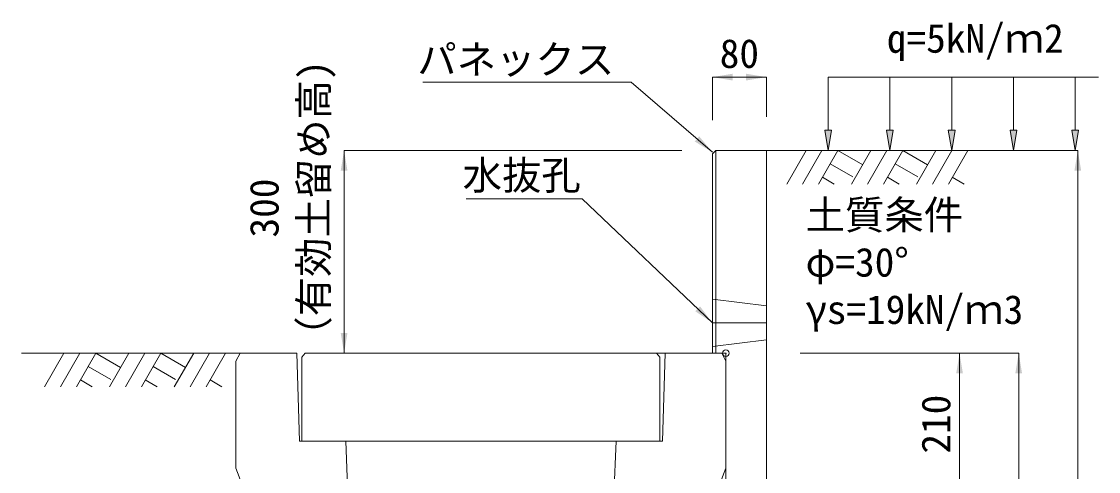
# Model space of a CAD drawing. Units: millimetres at full size. Extents: x 172874 to 217143, y 854931 to 903297.
# Drawn here: x 198189 to 199783, y 864989 to 865654 of the extents above; entities that cross this region are included whole.
import ezdxf
from ezdxf.enums import TextEntityAlignment as Align

# ---------------------------------------------------------------- set-up
doc = ezdxf.new("R2010")
doc.units = ezdxf.units.MM
doc.header["$LTSCALE"] = 20
doc.header["$PDMODE"] = 32
doc.header["$PDSIZE"] = 10
doc.linetypes.add('DASHED', pattern=[7.5, 6, -1.5])
for name, color, linetype, lineweight in [('0_2', 7, 'Continuous', 20), ('パネックスKDR', 2, 'Continuous', 13), ('寸法線', 7, 'Continuous', 13), ('引出線', 4, 'Continuous', 13), ('本体', 2, 'Continuous', 13), ('補助線', 8, 'Continuous', 13), ('ﾊｯﾁﾝｸﾞ', 7, 'Continuous', 5)]:
    doc.layers.add(name, color=color, linetype=linetype, lineweight=lineweight)
doc.layers.add('文字', color=7, linetype='Continuous')
doc.styles.add('ＭＳ ゴシック', font='')
doc.styles.get('ＭＳ ゴシック').set_extended_font_data('MS Gothic')

# ---------------------------------------------------------------- blocks, each defined once
blk = doc.blocks.new('filled_arrow')
at = {"color": 0, "linetype": 'Continuous', "lineweight": -2}
blk.add_solid([(7.5, 1.25), (0, 0), (7.5, -1.25)], dxfattribs=at)

msp = doc.modelspace()

# ---------------------------------------------------------------- hatches: boundary and pattern name
at = {"layer": '寸法線'}
for points in [[(199387.94, 865493.52), (199382.94, 865463.52), (199377.94, 865493.52)], [(199479.35, 865493.52), (199474.35, 865463.52), (199469.35, 865493.52)], [(199570.76, 865493.52), (199565.76, 865463.52), (199560.76, 865493.52)], [(199662.18, 865493.52), (199657.18, 865463.52), (199652.18, 865493.52)], [(199753.59, 865493.52), (199748.59, 865463.52), (199743.59, 865493.52)], [(199753.59, 865493.52), (199748.59, 865463.52), (199743.59, 865493.52)]]:
    msp.add_hatch(color=256, dxfattribs=at).paths.add_polyline_path(points)

# ---------------------------------------------------------------- linework, layer by layer
at = {"layer": '0_2'}
for p, q in [((199291.52, 865463.52), (199691.52, 865463.52)), ((198512.52, 865163.52), (198189.21, 865163.52))]:
    msp.add_line(p, q, dxfattribs=at)
at = {"layer": 'パネックスKDR'}
for p, q in [((199211.52, 865458.52), (199216.52, 865463.52)), ((199216.52, 865463.52), (199291.52, 865463.52)), ((199291.52, 865463.52), (199291.52, 864123.52)), ((199211.52, 865458.52), (199211.52, 865163.52)), ((199211.52, 865163.52), (199231.52, 865163.52)), ((199231.52, 865163.52), (199231.52, 864953.52))]:
    msp.add_line(p, q, dxfattribs=at)
at = {"layer": 'パネックスKDR', "lineweight": 5}
msp.add_line((199216.52, 865463.52), (199216.52, 865163.52), dxfattribs=at)
at = {"layer": 'パネックスKDR', "linetype": 'DASHED', "lineweight": 9}
for p, q in [((199211.52, 865243.52), (199291.52, 865233.52)), ((199211.52, 865173.52), (199291.52, 865183.52))]:
    msp.add_line(p, q, dxfattribs=at)
at = {"layer": '寸法線'}
for p, q in [((199211.52, 865572.07), (199291.52, 865572.07)), ((199211.52, 865508.52), (199211.52, 865572.07)), ((199291.52, 865513.52), (199291.52, 865572.07)), ((198666.52, 865163.52), (198666.52, 865463.52)), ((199166.52, 865463.52), (198666.52, 865463.52)), ((199341.52, 865463.52), (199752.37, 865463.52)), ((199752.37, 864123.52), (199752.37, 865463.52)), ((199161.52, 865163.52), (198666.52, 865163.52)), ((199341.52, 865163.52), (199664.87, 865163.52)), ((199341.52, 865163.52), (199577.37, 865163.52)), ((199577.37, 865163.52), (199577.37, 864953.52)), ((199664.87, 865163.52), (199664.87, 864123.52))]:
    msp.add_line(p, q, dxfattribs=at)
at = {"layer": '寸法線', "lineweight": 9}
for p, q in [((199782.94, 865572.07), (199382.94, 865572.07)), ((199382.94, 865493.52), (199382.94, 865572.07)), ((199474.35, 865493.52), (199474.35, 865572.07)), ((199565.76, 865493.52), (199565.76, 865572.07)), ((199657.18, 865493.52), (199657.18, 865572.07)), ((199748.59, 865493.52), (199748.59, 865572.07))]:
    msp.add_line(p, q, dxfattribs=at)
for points in [[(199387.94, 865493.52), (199382.94, 865463.52), (199377.94, 865493.52)], [(199479.35, 865493.52), (199474.35, 865463.52), (199469.35, 865493.52)], [(199570.76, 865493.52), (199565.76, 865463.52), (199560.76, 865493.52)], [(199662.18, 865493.52), (199657.18, 865463.52), (199652.18, 865493.52)], [(199753.59, 865493.52), (199748.59, 865463.52), (199743.59, 865493.52)], [(199753.59, 865493.52), (199748.59, 865463.52), (199743.59, 865493.52)]]:
    msp.add_lwpolyline(points, close=True, dxfattribs=at)
at = {"layer": '引出線'}
for points in [[(199211.52, 865461.02), (199091.31, 865564.48), (198783.07, 865564.48)], [(199211.52, 865208.52), (199019.06, 865391.97), (198847.32, 865391.97)]]:
    msp.add_lwpolyline(points, dxfattribs=at)
at = {"layer": '本体'}
for p, q in [((198512.52, 865163.52), (198506.52, 865151.52)), ((198512.52, 865163.52), (198596.52, 865163.52)), ((198596.52, 865163.52), (198600.52, 865033.52)), ((199141.52, 865163.52), (199137.52, 865033.52)), ((199141.52, 865163.52), (199225.52, 865163.52)), ((199225.52, 865163.52), (199231.52, 865151.52)), ((198506.52, 865151.52), (198506.52, 864993.52)), ((199231.52, 865151.52), (199231.52, 864993.52)), ((198600.52, 865033.52), (198669.02, 865033.52)), ((198669.02, 865033.52), (198698.34, 864300.72)), ((199069.02, 865033.52), (199039.71, 864300.72)), ((199069.02, 865033.52), (199137.52, 865033.52)), ((198506.52, 864993.52), (198571.52, 864823.52)), ((199231.52, 864993.52), (199166.52, 864823.52))]:
    msp.add_line(p, q, dxfattribs=at)
at = {"layer": '本体', "lineweight": 20}
msp.add_lwpolyline([(198604.02, 865157.52), (198609.02, 865163.52), (199129.02, 865163.52), (199134.02, 865157.52), (199134.02, 865033.52), (198604.02, 865033.52)], close=True, dxfattribs=at)
at = {"layer": '補助線'}
msp.add_line((199211.52, 865208.52), (199291.52, 865208.52), dxfattribs=at)
msp.add_point((199231.52, 865163.52), dxfattribs=at)
at = {"layer": 'ﾊｯﾁﾝｸﾞ', "lineweight": 9}
for p, q in [((199350.17, 865463.51), (199321.52, 865413.89)), ((199373.79, 865463.51), (199345.15, 865413.89)), ((199397.42, 865463.51), (199368.77, 865413.89)), ((199397.42, 865463.51), (199433.99, 865442.4)), ((199446.17, 865463.51), (199417.52, 865413.89)), ((199469.8, 865463.51), (199441.14, 865413.89)), ((199493.42, 865463.51), (199464.77, 865413.89)), ((199493.42, 865463.51), (199529.98, 865442.4)), ((199542.17, 865463.51), (199513.52, 865413.89)), ((199565.79, 865463.51), (199537.14, 865413.89)), ((199589.42, 865463.51), (199560.77, 865413.89)), ((199386, 865443.73), (199419.41, 865424.44)), ((199481.99, 865443.73), (199515.41, 865424.44)), ((199374.57, 865423.95), (199391.99, 865413.89)), ((199470.57, 865423.95), (199487.99, 865413.89)), ((199566.57, 865423.95), (199583.98, 865413.89)), ((198251.96, 865163.52), (198223.32, 865113.9)), ((198275.59, 865163.52), (198246.94, 865113.9)), ((198299.21, 865163.52), (198270.56, 865113.9)), ((198299.21, 865163.52), (198335.78, 865142.41)), ((198347.97, 865163.52), (198319.32, 865113.9)), ((198371.59, 865163.52), (198342.94, 865113.9)), ((198395.21, 865163.52), (198366.56, 865113.9)), ((198395.21, 865163.52), (198431.78, 865142.41)), ((198443.96, 865163.52), (198415.31, 865113.9)), ((198467.59, 865163.52), (198438.94, 865113.9)), ((198491.21, 865163.52), (198462.56, 865113.9)), ((198287.79, 865143.74), (198321.2, 865124.45)), ((198383.79, 865143.74), (198417.2, 865124.45)), ((198276.37, 865123.95), (198293.78, 865113.9)), ((198372.36, 865123.95), (198389.78, 865113.9)), ((198468.36, 865123.95), (198485.78, 865113.9))]:
    msp.add_line(p, q, dxfattribs=at)

# ---------------------------------------------------------------- block references
at = {"layer": '寸法線', "xscale": 4, "yscale": 4}
msp.add_blockref('filled_arrow', (199211.52, 865572.07), dxfattribs=at)
for p, rotation in [((199291.52, 865572.07), 180), ((198666.52, 865463.52), 270), ((199752.37, 865463.52), 270), ((198666.52, 865163.52), 90), ((199577.37, 865163.52), 270), ((199664.87, 865163.52), 270)]:
    msp.add_blockref('filled_arrow', p, dxfattribs=dict(at, rotation=rotation))
at = {"layer": '引出線', "xscale": 4, "yscale": 4}
for p, rotation in [((199211.52, 865461.02), 139.3), ((199211.52, 865208.52), 136.4)]:
    msp.add_blockref('filled_arrow', p, dxfattribs=dict(at, rotation=rotation))

# ---------------------------------------------------------------- texts
at = {"layer": '寸法線', "style": 'ＭＳ ゴシック'}
msp.add_text('80', height=42.72, dxfattribs=at).set_placement((199251.52, 865607.07), align=Align.MIDDLE_CENTER)
for s, p in [('（有効土留め高)', (198655.61, 865159.88)), ('300', (198582.49, 865334.71))]:
    msp.add_text(s, height=42.72, rotation=90, dxfattribs=at).set_placement(p, align=Align.BOTTOM_LEFT)
for s, p in [('土質条件', (199349.49, 865389.53)), ('φ=30°', (199349.49, 865319.53)), ('γs=19kN/ｍ3', (199349.49, 865249.53))]:
    msp.add_text(s, height=42.72, dxfattribs=at).set_placement(p, align=Align.TOP_LEFT)
msp.add_text('210', height=42.72, rotation=90, dxfattribs=at).set_placement((199542.37, 865058.52), align=Align.MIDDLE_CENTER)
at = {"layer": '引出線', "style": 'ＭＳ ゴシック'}
for s, p in [('パネックス', (199066.31, 865619.62)), ('水抜孔', (199016.81, 865448.25))]:
    msp.add_text(s, height=42.72, dxfattribs=at).set_placement(p, align=Align.TOP_RIGHT)
at = {"layer": '文字', "style": 'ＭＳ ゴシック'}
msp.add_text('q=5kN/ｍ2', height=42.72, dxfattribs=at).set_placement((199469.82, 865595.34), align=Align.BOTTOM_LEFT)

doc.saveas('drawing.dxf')
